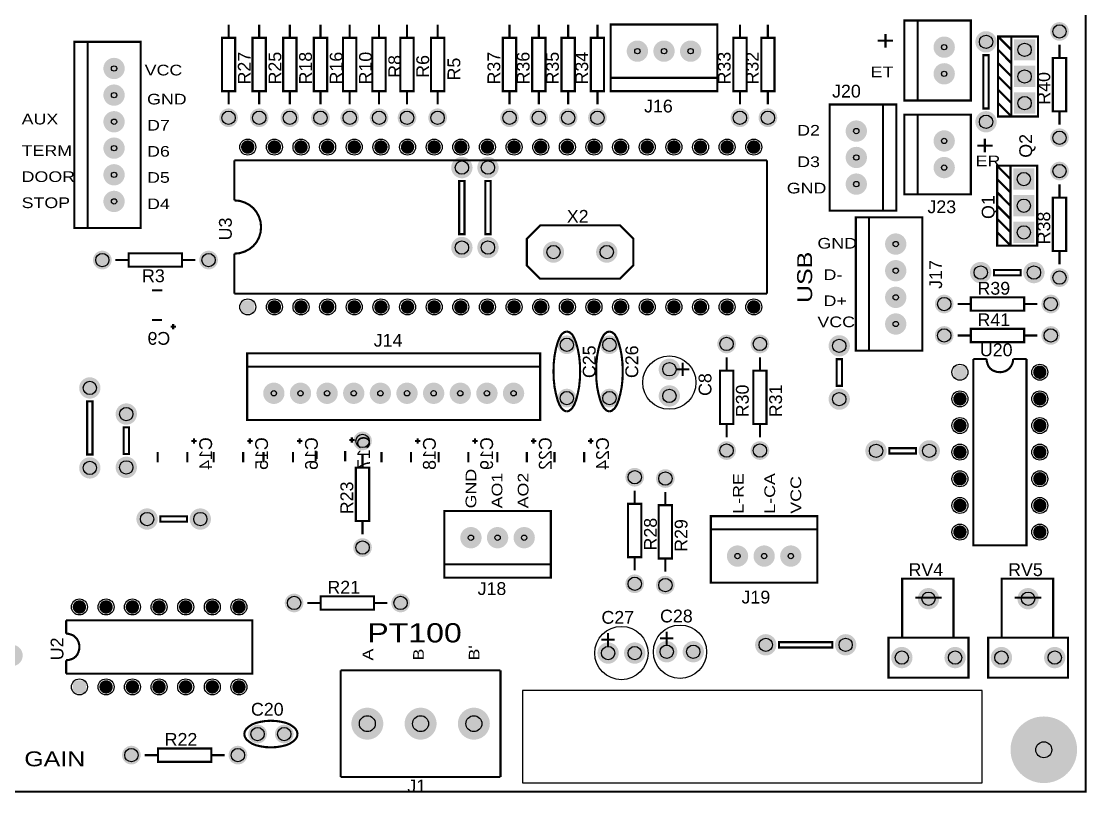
# Model space of a CAD drawing. Extents: x -3.65 to 3.65, y -2.46 to 2.49.
# Drawn here: x -0.345 to 3.655, y -2.462 to 0.433 of the extents above; entities that cross this region are included whole.
import ezdxf

# ---------------------------------------------------------------- set-up
doc = ezdxf.new("R2010")
doc.units = 0
doc.header["$MEASUREMENT"] = 0
doc.layers.add('12632256', color=7, linetype='Continuous')

# ---------------------------------------------------------------- blocks, each defined once
blk = doc.blocks.new('RPAD')
blk.add_trace([(-0.5, -0.5), (-0.5, 0.5), (0.5, -0.5), (0.5, 0.5)])
blk = doc.blocks.new('EPAD')
at = {"const_width": 0.5}
blk.add_lwpolyline([(-0.25, 0, 1), (0.25, 0, 1)], format="xyb", close=True, dxfattribs=at)

msp = doc.modelspace()

# ---------------------------------------------------------------- linework, layer by layer
at = {"const_width": 0.008}
for points in [[(-3.651, -2.458), (3.651, -2.458), (3.651, 2.481), (-3.651, 2.481), (-3.651, -2.458)], [(0.433, 0.421), (0.433, 0.371)], [(0.548, 0.421), (0.548, 0.371)], [(0.663, 0.421), (0.663, 0.371)], [(0.778, 0.421), (0.778, 0.371)], [(0.888, 0.421), (0.888, 0.371)], [(0.998, 0.421), (0.998, 0.371)], [(1.103, 0.421), (1.103, 0.371)], [(1.218, 0.371), (1.218, 0.421)], [(1.488, 0.371), (1.488, 0.421)], [(1.598, 0.371), (1.598, 0.421)], [(1.708, 0.371), (1.708, 0.421)], [(1.818, 0.371), (1.818, 0.421)], [(1.868, 0.171), (2.268, 0.171), (2.268, 0.421), (1.868, 0.421), (1.868, 0.171)], [(2.353, 0.371), (2.353, 0.421)], [(2.458, 0.371), (2.458, 0.421)], [(2.97, 0.136), (3.22, 0.136), (3.22, 0.436), (2.97, 0.436), (2.97, 0.136)], [(3.02, 0.136), (3.02, 0.436)], [(0.408, 0.171), (0.458, 0.171), (0.458, 0.371), (0.408, 0.371), (0.408, 0.171)], [(0.523, 0.171), (0.573, 0.171), (0.573, 0.371), (0.523, 0.371), (0.523, 0.171)], [(0.638, 0.171), (0.688, 0.171), (0.688, 0.371), (0.638, 0.371), (0.638, 0.171)], [(0.753, 0.171), (0.803, 0.171), (0.803, 0.371), (0.753, 0.371), (0.753, 0.171)], [(0.863, 0.171), (0.913, 0.171), (0.913, 0.371), (0.863, 0.371), (0.863, 0.171)], [(0.973, 0.171), (1.023, 0.171), (1.023, 0.371), (0.973, 0.371), (0.973, 0.171)], [(1.078, 0.171), (1.128, 0.171), (1.128, 0.371), (1.078, 0.371), (1.078, 0.171)], [(1.193, 0.171), (1.243, 0.171), (1.243, 0.371), (1.193, 0.371), (1.193, 0.171)], [(1.463, 0.171), (1.513, 0.171), (1.513, 0.371), (1.463, 0.371), (1.463, 0.171)], [(1.573, 0.171), (1.623, 0.171), (1.623, 0.371), (1.573, 0.371), (1.573, 0.171)], [(1.683, 0.171), (1.733, 0.171), (1.733, 0.371), (1.683, 0.371), (1.683, 0.171)], [(1.793, 0.171), (1.843, 0.171), (1.843, 0.371), (1.793, 0.371), (1.793, 0.171)], [(2.328, 0.171), (2.378, 0.171), (2.378, 0.371), (2.328, 0.371), (2.328, 0.171)], [(2.433, 0.171), (2.483, 0.171), (2.483, 0.371), (2.433, 0.371), (2.433, 0.171)], [(3.372, 0.076), (3.472, 0.076), (3.472, 0.376), (3.372, 0.376), (3.372, 0.076), (3.322, 0.076), (3.322, 0.376), (3.372, 0.376)], [(3.372, 0.326), (3.322, 0.376)], [(-0.146, -0.343), (0.103, -0.343), (0.103, 0.356), (-0.146, 0.356), (-0.146, -0.343)], [(-0.096, -0.343), (-0.096, 0.356)], [(3.372, 0.276), (3.322, 0.326)], [(3.553, 0.295), (3.553, 0.345)], [(3.267, 0.106), (3.287, 0.106), (3.287, 0.306), (3.267, 0.306), (3.267, 0.106)], [(3.528, 0.095), (3.578, 0.095), (3.578, 0.295), (3.528, 0.295), (3.528, 0.095)], [(3.372, 0.226), (3.322, 0.276)], [(2.268, 0.221), (1.868, 0.221)], [(3.372, 0.176), (3.322, 0.226)], [(0.433, 0.171), (0.433, 0.121)], [(0.548, 0.171), (0.548, 0.121)], [(0.663, 0.171), (0.663, 0.121)], [(0.778, 0.171), (0.778, 0.121)], [(0.888, 0.171), (0.888, 0.121)], [(0.998, 0.171), (0.998, 0.121)], [(1.103, 0.171), (1.103, 0.121)], [(1.218, 0.121), (1.218, 0.171)], [(1.488, 0.121), (1.488, 0.171)], [(1.598, 0.121), (1.598, 0.171)], [(1.708, 0.121), (1.708, 0.171)], [(1.818, 0.121), (1.818, 0.171)], [(2.353, 0.121), (2.353, 0.171)], [(2.458, 0.121), (2.458, 0.171)], [(3.372, 0.126), (3.322, 0.176)], [(2.69, -0.278), (2.94, -0.278), (2.94, 0.121), (2.69, 0.121), (2.69, -0.278)], [(2.89, 0.121), (2.89, -0.278)], [(3.372, 0.076), (3.322, 0.126)], [(2.97, -0.216), (3.22, -0.216), (3.22, 0.083), (2.97, 0.083), (2.97, -0.216)], [(3.02, -0.216), (3.02, 0.083)], [(3.553, 0.045), (3.553, 0.095)], [(0.455, -0.239), (0.455, -0.089)], [(0.455, -0.089), (2.455, -0.089)], [(2.455, -0.089), (2.455, -0.589)], [(3.369, -0.409), (3.469, -0.409), (3.469, -0.109), (3.369, -0.109), (3.369, -0.409), (3.319, -0.409), (3.319, -0.109), (3.369, -0.109)], [(3.369, -0.159), (3.319, -0.109)], [(3.369, -0.209), (3.319, -0.159)], [(1.299, -0.366), (1.319, -0.366), (1.319, -0.166), (1.299, -0.166), (1.299, -0.366)], [(1.397, -0.366), (1.417, -0.366), (1.417, -0.166), (1.397, -0.166), (1.397, -0.366)], [(3.553, -0.229), (3.553, -0.179)], [(0.555, -0.339), (0.553, -0.319), (0.547, -0.3), (0.538, -0.283), (0.526, -0.268), (0.511, -0.256), (0.494, -0.247), (0.475, -0.241), (0.455, -0.239)], [(3.369, -0.259), (3.319, -0.209)], [(3.528, -0.429), (3.578, -0.429), (3.578, -0.229), (3.528, -0.229), (3.528, -0.429)], [(3.369, -0.309), (3.319, -0.259)], [(2.788, -0.803), (3.038, -0.803), (3.038, -0.303), (2.788, -0.303), (2.788, -0.803)], [(2.838, -0.803), (2.838, -0.303)], [(3.369, -0.359), (3.319, -0.309)], [(0.555, -0.339), (0.553, -0.36), (0.547, -0.379), (0.538, -0.396), (0.526, -0.41), (0.511, -0.422), (0.494, -0.431), (0.475, -0.437), (0.455, -0.439)], [(1.603, -0.333), (1.903, -0.333), (1.953, -0.383), (1.953, -0.483), (1.903, -0.533), (1.603, -0.533), (1.553, -0.483), (1.553, -0.383), (1.603, -0.333)], [(3.369, -0.409), (3.319, -0.359)], [(0.058, -0.488), (0.258, -0.488), (0.258, -0.438), (0.058, -0.438), (0.058, -0.488)], [(0.455, -0.589), (0.455, -0.439)], [(3.553, -0.479), (3.553, -0.429)], [(0.058, -0.463), (0.008, -0.463)], [(0.308, -0.463), (0.258, -0.463)], [(3.307, -0.52), (3.407, -0.52), (3.407, -0.5), (3.307, -0.5), (3.307, -0.52)], [(0.145, -0.577), (0.184, -0.577)], [(0.455, -0.589), (2.455, -0.589)], [(3.22, -0.653), (3.42, -0.653), (3.42, -0.603), (3.22, -0.603), (3.22, -0.653)], [(3.17, -0.628), (3.22, -0.628)], [(3.42, -0.628), (3.47, -0.628)], [(0.145, -0.688), (0.183, -0.688)], [(0.215, -0.713), (0.235, -0.713)], [(0.225, -0.703), (0.225, -0.723)], [(3.22, -0.771), (3.42, -0.771), (3.42, -0.721), (3.22, -0.721), (3.22, -0.771)], [(1.703, -0.731), (1.693, -0.734), (1.683, -0.742), (1.675, -0.756), (1.668, -0.774), (1.662, -0.796), (1.657, -0.822), (1.654, -0.85), (1.653, -0.881)], [(1.703, -0.731), (1.713, -0.734), (1.723, -0.742), (1.731, -0.756), (1.738, -0.774), (1.744, -0.796), (1.749, -0.822), (1.752, -0.85), (1.753, -0.881)], [(1.863, -0.731), (1.853, -0.734), (1.843, -0.742), (1.835, -0.756), (1.828, -0.774), (1.822, -0.796), (1.817, -0.822), (1.814, -0.85), (1.813, -0.881)], [(1.863, -0.731), (1.873, -0.734), (1.883, -0.742), (1.891, -0.756), (1.898, -0.774), (1.904, -0.796), (1.909, -0.822), (1.912, -0.85), (1.913, -0.881)], [(3.17, -0.746), (3.22, -0.746)], [(3.42, -0.746), (3.47, -0.746)], [(0.503, -1.063), (1.603, -1.063), (1.603, -0.813), (0.503, -0.813), (0.503, -1.063)], [(2.303, -0.828), (2.303, -0.878)], [(2.428, -0.828), (2.428, -0.878)], [(2.716, -0.935), (2.736, -0.935), (2.736, -0.835), (2.716, -0.835), (2.716, -0.935)], [(3.229, -0.834), (3.279, -0.834)], [(3.229, -0.834), (3.229, -1.534), (3.429, -1.534), (3.429, -0.834)], [(3.329, -0.884), (3.319, -0.883), (3.309, -0.88), (3.3, -0.876), (3.293, -0.87), (3.287, -0.863), (3.283, -0.854), (3.28, -0.844), (3.279, -0.834)], [(3.329, -0.884), (3.339, -0.883), (3.349, -0.88), (3.357, -0.876), (3.364, -0.87), (3.37, -0.863), (3.375, -0.854), (3.378, -0.844), (3.379, -0.834)], [(3.379, -0.834), (3.429, -0.834)], [(0.503, -0.863), (1.603, -0.863)], [(1.703, -1.031), (1.698, -1.03), (1.693, -1.028), (1.683, -1.019), (1.675, -1.006), (1.668, -0.988), (1.662, -0.965), (1.657, -0.94), (1.654, -0.912), (1.653, -0.881)], [(1.703, -1.031), (1.708, -1.03), (1.713, -1.028), (1.723, -1.019), (1.731, -1.006), (1.738, -0.988), (1.744, -0.965), (1.749, -0.94), (1.752, -0.912), (1.753, -0.881)], [(1.863, -1.031), (1.858, -1.03), (1.853, -1.028), (1.843, -1.019), (1.835, -1.006), (1.828, -0.988), (1.822, -0.965), (1.817, -0.94), (1.814, -0.912), (1.813, -0.881)], [(1.863, -1.031), (1.868, -1.03), (1.873, -1.028), (1.883, -1.019), (1.891, -1.006), (1.898, -0.988), (1.904, -0.965), (1.909, -0.94), (1.912, -0.912), (1.913, -0.881)], [(2.163, -0.873), (2.113, -0.873)], [(2.138, -0.848), (2.138, -0.898)], [(2.278, -1.078), (2.328, -1.078), (2.328, -0.878), (2.278, -0.878), (2.278, -1.078)], [(2.403, -1.078), (2.453, -1.078), (2.453, -0.878), (2.403, -0.878), (2.403, -1.078)], [(-0.098, -1.193), (-0.078, -1.193), (-0.078, -0.993), (-0.098, -0.993), (-0.098, -1.193)], [(2.303, -1.078), (2.303, -1.128)], [(2.428, -1.078), (2.428, -1.128)], [(0.039, -1.191), (0.059, -1.191), (0.059, -1.091), (0.039, -1.091), (0.039, -1.191)], [(0.293, -1.142), (0.313, -1.142)], [(0.303, -1.152), (0.303, -1.132)], [(0.503, -1.142), (0.523, -1.142)], [(0.513, -1.152), (0.513, -1.132)], [(0.69, -1.142), (0.71, -1.142)], [(0.7, -1.152), (0.7, -1.132)], [(0.886, -1.138), (0.906, -1.138)], [(0.896, -1.148), (0.896, -1.128)], [(1.133, -1.142), (1.153, -1.142)], [(1.143, -1.152), (1.143, -1.132)], [(1.348, -1.142), (1.368, -1.142)], [(1.358, -1.152), (1.358, -1.132)], [(1.568, -1.142), (1.588, -1.142)], [(1.578, -1.152), (1.578, -1.132)], [(1.783, -1.142), (1.803, -1.142)], [(1.793, -1.152), (1.793, -1.132)], [(0.167, -1.222), (0.167, -1.183)], [(0.278, -1.222), (0.278, -1.184)], [(0.377, -1.222), (0.377, -1.183)], [(0.488, -1.222), (0.488, -1.184)], [(0.564, -1.222), (0.564, -1.183)], [(0.675, -1.222), (0.675, -1.184)], [(0.76, -1.218), (0.76, -1.179)], [(0.871, -1.218), (0.871, -1.18)], [(0.936, -1.242), (0.936, -1.192)], [(1.007, -1.222), (1.007, -1.183)], [(1.118, -1.222), (1.118, -1.184)], [(1.222, -1.222), (1.222, -1.183)], [(1.333, -1.222), (1.333, -1.184)], [(1.442, -1.222), (1.442, -1.183)], [(1.553, -1.222), (1.553, -1.184)], [(1.657, -1.222), (1.657, -1.183)], [(1.768, -1.222), (1.768, -1.184)], [(2.914, -1.189), (3.014, -1.189), (3.014, -1.169), (2.914, -1.169), (2.914, -1.189)], [(0.911, -1.442), (0.961, -1.442), (0.961, -1.242), (0.911, -1.242), (0.911, -1.442)], [(1.958, -1.328), (1.958, -1.378)], [(2.073, -1.333), (2.073, -1.383)], [(1.933, -1.578), (1.983, -1.578), (1.983, -1.378), (1.933, -1.378), (1.933, -1.578)], [(2.048, -1.583), (2.098, -1.583), (2.098, -1.383), (2.048, -1.383), (2.048, -1.583)], [(0.177, -1.445), (0.277, -1.445), (0.277, -1.425), (0.177, -1.425), (0.177, -1.445)], [(0.936, -1.492), (0.936, -1.442)], [(1.243, -1.655), (1.643, -1.655), (1.643, -1.405), (1.243, -1.405), (1.243, -1.655)], [(2.244, -1.674), (2.644, -1.674), (2.644, -1.424), (2.244, -1.424), (2.244, -1.674)], [(2.244, -1.474), (2.644, -1.474)], [(1.958, -1.578), (1.958, -1.628)], [(2.073, -1.583), (2.073, -1.633)], [(1.643, -1.605), (1.243, -1.605)], [(2.962, -1.88), (3.155, -1.88), (3.155, -1.659), (2.962, -1.659), (2.962, -1.88)], [(3.336, -1.88), (3.529, -1.88), (3.529, -1.659), (3.336, -1.659), (3.336, -1.88)], [(0.729, -1.75), (0.779, -1.75)], [(0.779, -1.775), (0.979, -1.775), (0.979, -1.725), (0.779, -1.725), (0.779, -1.775)], [(0.979, -1.75), (1.029, -1.75)], [(3.011, -1.73), (3.111, -1.73)], [(3.385, -1.73), (3.485, -1.73)], [(-0.177, -1.865), (-0.177, -1.815)], [(-0.177, -2.015), (0.522, -2.015), (0.522, -1.815), (-0.177, -1.815)], [(-0.127, -1.915), (-0.128, -1.905), (-0.131, -1.895), (-0.135, -1.887), (-0.141, -1.88), (-0.148, -1.873), (-0.157, -1.869), (-0.167, -1.866), (-0.177, -1.865)], [(1.858, -1.863), (1.858, -1.913)], [(2.053, -1.883), (2.103, -1.883)], [(2.078, -1.858), (2.078, -1.908)], [(2.911, -2.03), (3.211, -2.03), (3.211, -1.88), (2.911, -1.88), (2.911, -2.03)], [(3.285, -2.03), (3.585, -2.03), (3.585, -1.88), (3.285, -1.88), (3.285, -2.03)], [(-0.127, -1.915), (-0.128, -1.925), (-0.131, -1.935), (-0.135, -1.944), (-0.141, -1.951), (-0.148, -1.957), (-0.157, -1.961), (-0.167, -1.964), (-0.177, -1.965)], [(1.833, -1.888), (1.883, -1.888)], [(2.5, -1.917), (2.7, -1.917), (2.7, -1.897), (2.5, -1.897), (2.5, -1.917)], [(-0.177, -2.015), (-0.177, -1.965)], [(0.854, -2.403), (0.854, -2.003)], [(1.454, -2.003), (0.854, -2.003)], [(1.454, -2.403), (1.454, -2.003)], [(0.492, -2.242), (0.494, -2.232), (0.5, -2.222), (0.509, -2.214), (0.521, -2.206), (0.536, -2.2), (0.553, -2.196), (0.572, -2.193), (0.592, -2.192)], [(0.692, -2.242), (0.69, -2.232), (0.684, -2.222), (0.675, -2.214), (0.663, -2.206), (0.648, -2.2), (0.631, -2.196), (0.612, -2.193), (0.592, -2.192)], [(0.492, -2.242), (0.494, -2.252), (0.5, -2.262), (0.509, -2.27), (0.521, -2.278), (0.536, -2.284), (0.553, -2.288), (0.572, -2.291), (0.592, -2.292)], [(0.692, -2.242), (0.69, -2.252), (0.684, -2.262), (0.675, -2.27), (0.663, -2.278), (0.648, -2.284), (0.631, -2.288), (0.612, -2.291), (0.592, -2.292)], [(0.118, -2.321), (0.168, -2.321)], [(0.168, -2.346), (0.368, -2.346), (0.368, -2.296), (0.168, -2.296), (0.168, -2.346)], [(0.368, -2.321), (0.418, -2.321)], [(0.854, -2.403), (1.454, -2.403)]]:
    msp.add_lwpolyline(points, dxfattribs=at)
msp.add_lwpolyline([(1.536, -2.425), (3.263, -2.425), (3.263, -2.079), (1.536, -2.079), (1.536, -2.425)])
for centre, radius in [((3.553, 0.395), 0.025), ((3.277, 0.356), 0.025), ((1.968, 0.321), 0.01), ((2.068, 0.321), 0.01), ((2.168, 0.321), 0.01), ((3.12, 0.336), 0.01), ((3.422, 0.326), 0.025), ((0.003, 0.256), 0.01), ((3.12, 0.236), 0.01), ((3.422, 0.226), 0.025), ((0.003, 0.156), 0.01), ((3.422, 0.126), 0.025), ((0.433, 0.071), 0.025), ((0.548, 0.071), 0.025), ((0.663, 0.071), 0.025), ((0.778, 0.071), 0.025), ((0.888, 0.071), 0.025), ((0.998, 0.071), 0.025), ((1.103, 0.071), 0.025), ((1.218, 0.071), 0.025), ((1.488, 0.071), 0.025), ((1.598, 0.071), 0.025), ((1.708, 0.071), 0.025), ((1.818, 0.071), 0.025), ((2.353, 0.071), 0.025), ((2.458, 0.071), 0.025), ((3.277, 0.056), 0.025), ((0.003, 0.056), 0.01), ((2.79, 0.021), 0.01), ((3.553, -0.004), 0.025), ((0.003, -0.043), 0.01), ((0.505, -0.039), 0.03), ((0.605, -0.039), 0.03), ((0.705, -0.039), 0.03), ((0.805, -0.039), 0.03), ((0.905, -0.039), 0.03), ((1.005, -0.039), 0.03), ((1.105, -0.039), 0.03), ((1.205, -0.039), 0.03), ((1.305, -0.039), 0.03), ((1.405, -0.039), 0.03), ((1.505, -0.039), 0.03), ((1.605, -0.039), 0.03), ((1.705, -0.039), 0.03), ((1.805, -0.039), 0.03), ((1.905, -0.039), 0.03), ((2.005, -0.039), 0.03), ((2.105, -0.039), 0.03), ((2.205, -0.039), 0.03), ((2.305, -0.039), 0.03), ((2.405, -0.039), 0.03), ((3.12, -0.016), 0.01), ((2.79, -0.078), 0.01), ((1.309, -0.116), 0.025), ((1.407, -0.116), 0.025), ((3.12, -0.116), 0.01), ((3.553, -0.129), 0.025), ((0.003, -0.143), 0.01), ((3.419, -0.159), 0.025), ((2.79, -0.178), 0.01), ((0.003, -0.243), 0.01), ((3.419, -0.259), 0.025), ((3.419, -0.359), 0.025), ((1.309, -0.416), 0.025), ((1.407, -0.416), 0.025), ((2.938, -0.403), 0.01), ((-0.041, -0.463), 0.025), ((0.358, -0.463), 0.025), ((1.653, -0.433), 0.025), ((1.853, -0.433), 0.025), ((2.938, -0.503), 0.01), ((3.257, -0.51), 0.025), ((3.457, -0.51), 0.025), ((3.553, -0.529), 0.025), ((2.938, -0.603), 0.01), ((0.505, -0.639), 0.03), ((0.605, -0.639), 0.03), ((0.705, -0.639), 0.03), ((0.805, -0.639), 0.03), ((0.905, -0.639), 0.03), ((1.005, -0.639), 0.03), ((1.105, -0.639), 0.03), ((1.205, -0.639), 0.03), ((1.305, -0.639), 0.03), ((1.405, -0.639), 0.03), ((1.505, -0.639), 0.03), ((1.605, -0.639), 0.03), ((1.705, -0.639), 0.03), ((1.805, -0.639), 0.03), ((1.905, -0.639), 0.03), ((2.005, -0.639), 0.03), ((2.105, -0.639), 0.03), ((2.205, -0.639), 0.03), ((2.305, -0.639), 0.03), ((2.405, -0.639), 0.03), ((3.12, -0.628), 0.025), ((3.52, -0.628), 0.025), ((2.938, -0.703), 0.01), ((1.703, -0.781), 0.025), ((1.863, -0.781), 0.025), ((2.303, -0.778), 0.025), ((2.428, -0.778), 0.025), ((2.726, -0.785), 0.025), ((3.12, -0.746), 0.025), ((3.52, -0.746), 0.025), ((2.088, -0.873), 0.025), ((3.179, -0.884), 0.03), ((3.479, -0.884), 0.03), ((-0.088, -0.943), 0.025), ((0.603, -0.963), 0.01), ((0.703, -0.963), 0.01), ((0.803, -0.963), 0.01), ((0.903, -0.963), 0.01), ((1.003, -0.963), 0.01), ((1.103, -0.963), 0.01), ((1.203, -0.963), 0.01), ((1.303, -0.963), 0.01), ((1.403, -0.963), 0.01), ((1.503, -0.963), 0.01), ((1.703, -0.981), 0.025), ((1.863, -0.981), 0.025), ((2.088, -0.973), 0.025), ((2.726, -0.985), 0.025), ((3.179, -0.984), 0.03), ((3.479, -0.984), 0.03), ((0.049, -1.041), 0.025), ((3.179, -1.084), 0.03), ((3.479, -1.084), 0.03), ((0.936, -1.142), 0.025), ((2.303, -1.178), 0.025), ((2.428, -1.178), 0.025), ((2.864, -1.179), 0.025), ((3.064, -1.179), 0.025), ((3.179, -1.184), 0.03), ((3.479, -1.184), 0.03), ((-0.088, -1.243), 0.025), ((0.049, -1.241), 0.025), ((1.958, -1.278), 0.025), ((2.073, -1.283), 0.025), ((3.179, -1.284), 0.03), ((3.479, -1.284), 0.03), ((3.179, -1.384), 0.03), ((3.479, -1.384), 0.03), ((0.127, -1.435), 0.025), ((0.327, -1.435), 0.025), ((3.179, -1.484), 0.03), ((3.479, -1.484), 0.03), ((0.936, -1.542), 0.025), ((1.343, -1.505), 0.01), ((1.443, -1.505), 0.01), ((1.543, -1.505), 0.01), ((2.344, -1.574), 0.01), ((2.444, -1.574), 0.01), ((2.544, -1.574), 0.01), ((1.958, -1.678), 0.025), ((2.073, -1.683), 0.025), ((3.061, -1.734), 0.025), ((3.435, -1.734), 0.025), ((-0.127, -1.765), 0.03), ((-0.027, -1.765), 0.03), ((0.072, -1.765), 0.03), ((0.172, -1.765), 0.03), ((0.272, -1.765), 0.03), ((0.372, -1.765), 0.03), ((0.472, -1.765), 0.03), ((0.679, -1.75), 0.025), ((1.079, -1.75), 0.025), ((1.858, -1.938), 0.025), ((1.958, -1.938), 0.025), ((2.078, -1.933), 0.025), ((2.178, -1.933), 0.025), ((2.45, -1.907), 0.025), ((2.75, -1.907), 0.025), ((2.961, -1.955), 0.025), ((3.161, -1.955), 0.025), ((3.335, -1.955), 0.025), ((3.535, -1.955), 0.025), ((-0.127, -2.065), 0.03), ((-0.027, -2.065), 0.03), ((0.072, -2.065), 0.03), ((0.172, -2.065), 0.03), ((0.272, -2.065), 0.03), ((0.372, -2.065), 0.03), ((0.472, -2.065), 0.03), ((0.954, -2.203), 0.03), ((1.154, -2.203), 0.03), ((1.354, -2.203), 0.03), ((0.542, -2.242), 0.025), ((0.642, -2.242), 0.025), ((3.494, -2.301), 0.03), ((0.068, -2.321), 0.025), ((0.468, -2.321), 0.025)]:
    msp.add_circle(centre, radius)
at = {"layer": '12632256'}
for centre in [(2.088, -0.923), (1.908, -1.938), (2.128, -1.933)]:
    msp.add_circle(centre, 0.1, dxfattribs=at)

# ---------------------------------------------------------------- block references
for name, p, xscale, yscale in [('EPAD', (3.553, 0.395), 0.07, 0.07), ('EPAD', (1.968, 0.321), 0.08, 0.08), ('EPAD', (2.068, 0.321), 0.08, 0.08), ('EPAD', (2.168, 0.321), 0.08, 0.08), ('EPAD', (3.12, 0.336), 0.08, 0.08), ('EPAD', (3.277, 0.356), 0.08, 0.08), ('EPAD', (0.003, 0.256), 0.08, 0.08), ('EPAD', (3.12, 0.236), 0.08, 0.08), ('EPAD', (0.003, 0.156), 0.08, 0.08), ('EPAD', (0.003, 0.056), 0.08, 0.08), ('EPAD', (0.433, 0.071), 0.07, 0.07), ('EPAD', (0.548, 0.071), 0.07, 0.07), ('EPAD', (0.663, 0.071), 0.07, 0.07), ('EPAD', (0.778, 0.071), 0.07, 0.07), ('EPAD', (0.888, 0.071), 0.07, 0.07), ('EPAD', (0.998, 0.071), 0.07, 0.07), ('EPAD', (1.103, 0.071), 0.07, 0.07), ('EPAD', (1.218, 0.071), 0.07, 0.07), ('EPAD', (1.488, 0.071), 0.07, 0.07), ('EPAD', (1.598, 0.071), 0.07, 0.07), ('EPAD', (1.708, 0.071), 0.07, 0.07), ('EPAD', (1.818, 0.071), 0.07, 0.07), ('EPAD', (2.353, 0.071), 0.07, 0.07), ('EPAD', (2.458, 0.071), 0.07, 0.07), ('EPAD', (3.277, 0.056), 0.08, 0.08), ('EPAD', (2.79, 0.021), 0.08, 0.08), ('EPAD', (3.12, -0.016), 0.08, 0.08), ('EPAD', (3.553, -0.004), 0.07, 0.07), ('EPAD', (0.003, -0.043), 0.08, 0.08), ('EPAD', (0.505, -0.039), 0.05, 0.05), ('EPAD', (0.605, -0.039), 0.05, 0.05), ('EPAD', (0.705, -0.039), 0.05, 0.05), ('EPAD', (0.805, -0.039), 0.05, 0.05), ('EPAD', (0.905, -0.039), 0.05, 0.05), ('EPAD', (1.005, -0.039), 0.05, 0.05), ('EPAD', (1.105, -0.039), 0.05, 0.05), ('EPAD', (1.205, -0.039), 0.05, 0.05), ('EPAD', (1.305, -0.039), 0.05, 0.05), ('EPAD', (1.405, -0.039), 0.05, 0.05), ('EPAD', (1.505, -0.039), 0.05, 0.05), ('EPAD', (1.605, -0.039), 0.05, 0.05), ('EPAD', (1.705, -0.039), 0.05, 0.05), ('EPAD', (1.805, -0.039), 0.05, 0.05), ('EPAD', (1.905, -0.039), 0.05, 0.05), ('EPAD', (2.005, -0.039), 0.05, 0.05), ('EPAD', (2.105, -0.039), 0.05, 0.05), ('EPAD', (2.205, -0.039), 0.05, 0.05), ('EPAD', (2.305, -0.039), 0.05, 0.05), ('EPAD', (2.405, -0.039), 0.05, 0.05), ('EPAD', (2.79, -0.078), 0.08, 0.08), ('EPAD', (1.309, -0.116), 0.08, 0.08), ('EPAD', (1.407, -0.116), 0.08, 0.08), ('EPAD', (3.12, -0.116), 0.08, 0.08), ('EPAD', (0.003, -0.143), 0.08, 0.08), ('EPAD', (3.553, -0.129), 0.07, 0.07), ('EPAD', (2.79, -0.178), 0.08, 0.08), ('EPAD', (0.003, -0.243), 0.08, 0.08), ('EPAD', (1.309, -0.416), 0.08, 0.08), ('EPAD', (1.407, -0.416), 0.08, 0.08), ('EPAD', (1.653, -0.433), 0.08, 0.08), ('EPAD', (1.853, -0.433), 0.08, 0.08), ('EPAD', (2.938, -0.403), 0.08, 0.08), ('EPAD', (-0.041, -0.463), 0.07, 0.07), ('EPAD', (0.358, -0.463), 0.07, 0.07), ('EPAD', (2.938, -0.503), 0.08, 0.08), ('EPAD', (3.257, -0.51), 0.08, 0.08), ('EPAD', (3.457, -0.51), 0.08, 0.08), ('EPAD', (3.553, -0.529), 0.07, 0.07), ('EPAD', (2.938, -0.603), 0.08, 0.08), ('EPAD', (3.12, -0.628), 0.07, 0.07), ('EPAD', (3.52, -0.628), 0.07, 0.07), ('RPAD', (0.505, -0.639), 0.05, 0.05), ('EPAD', (0.605, -0.639), 0.05, 0.05), ('EPAD', (0.705, -0.639), 0.05, 0.05), ('EPAD', (0.805, -0.639), 0.05, 0.05), ('EPAD', (0.905, -0.639), 0.05, 0.05), ('EPAD', (1.005, -0.639), 0.05, 0.05), ('EPAD', (1.105, -0.639), 0.05, 0.05), ('EPAD', (1.205, -0.639), 0.05, 0.05), ('EPAD', (1.305, -0.639), 0.05, 0.05), ('EPAD', (1.405, -0.639), 0.05, 0.05), ('EPAD', (1.505, -0.639), 0.05, 0.05), ('EPAD', (1.605, -0.639), 0.05, 0.05), ('EPAD', (1.705, -0.639), 0.05, 0.05), ('EPAD', (1.805, -0.639), 0.05, 0.05), ('EPAD', (1.905, -0.639), 0.05, 0.05), ('EPAD', (2.005, -0.639), 0.05, 0.05), ('EPAD', (2.105, -0.639), 0.05, 0.05), ('EPAD', (2.205, -0.639), 0.05, 0.05), ('EPAD', (2.305, -0.639), 0.05, 0.05), ('EPAD', (2.405, -0.639), 0.05, 0.05), ('EPAD', (2.938, -0.703), 0.08, 0.08), ('EPAD', (3.12, -0.746), 0.07, 0.07), ('EPAD', (3.52, -0.746), 0.07, 0.07), ('EPAD', (1.703, -0.781), 0.07, 0.07), ('EPAD', (1.863, -0.781), 0.07, 0.07), ('EPAD', (2.303, -0.778), 0.07, 0.07), ('EPAD', (2.428, -0.778), 0.07, 0.07), ('EPAD', (2.726, -0.785), 0.08, 0.08), ('EPAD', (2.088, -0.873), 0.08, 0.08), ('EPAD', (3.479, -0.884), 0.05, 0.05), ('EPAD', (-0.088, -0.943), 0.08, 0.08), ('EPAD', (0.603, -0.963), 0.08, 0.08), ('EPAD', (0.703, -0.963), 0.08, 0.08), ('EPAD', (0.803, -0.963), 0.08, 0.08), ('EPAD', (0.903, -0.963), 0.08, 0.08), ('EPAD', (1.003, -0.963), 0.08, 0.08), ('EPAD', (1.103, -0.963), 0.08, 0.08), ('EPAD', (1.203, -0.963), 0.08, 0.08), ('EPAD', (1.303, -0.963), 0.08, 0.08), ('EPAD', (1.403, -0.963), 0.08, 0.08), ('EPAD', (1.503, -0.963), 0.08, 0.08), ('EPAD', (1.703, -0.981), 0.07, 0.07), ('EPAD', (1.863, -0.981), 0.07, 0.07), ('EPAD', (2.088, -0.973), 0.08, 0.08), ('EPAD', (2.726, -0.985), 0.08, 0.08), ('EPAD', (3.179, -0.984), 0.05, 0.05), ('EPAD', (3.479, -0.984), 0.05, 0.05), ('EPAD', (0.049, -1.041), 0.08, 0.08), ('EPAD', (3.179, -1.084), 0.05, 0.05), ('EPAD', (3.479, -1.084), 0.05, 0.05), ('EPAD', (0.936, -1.142), 0.07, 0.07), ('EPAD', (2.303, -1.178), 0.07, 0.07), ('EPAD', (2.428, -1.178), 0.07, 0.07), ('EPAD', (2.864, -1.179), 0.08, 0.08), ('EPAD', (3.064, -1.179), 0.08, 0.08), ('EPAD', (3.179, -1.184), 0.05, 0.05), ('EPAD', (3.479, -1.184), 0.05, 0.05), ('EPAD', (-0.088, -1.243), 0.08, 0.08), ('EPAD', (0.049, -1.241), 0.08, 0.08), ('EPAD', (1.958, -1.278), 0.07, 0.07), ('EPAD', (2.073, -1.283), 0.07, 0.07), ('EPAD', (3.179, -1.284), 0.05, 0.05), ('EPAD', (3.479, -1.284), 0.05, 0.05), ('EPAD', (3.179, -1.384), 0.05, 0.05), ('EPAD', (3.479, -1.384), 0.05, 0.05), ('EPAD', (0.127, -1.435), 0.08, 0.08), ('EPAD', (0.327, -1.435), 0.08, 0.08), ('EPAD', (1.343, -1.505), 0.08, 0.08), ('EPAD', (1.443, -1.505), 0.08, 0.08), ('EPAD', (1.543, -1.505), 0.08, 0.08), ('EPAD', (3.179, -1.484), 0.05, 0.05), ('EPAD', (3.479, -1.484), 0.05, 0.05), ('EPAD', (0.936, -1.542), 0.07, 0.07), ('EPAD', (2.344, -1.574), 0.08, 0.08), ('EPAD', (2.444, -1.574), 0.08, 0.08), ('EPAD', (2.544, -1.574), 0.08, 0.08), ('EPAD', (1.958, -1.678), 0.07, 0.07), ('EPAD', (2.073, -1.683), 0.07, 0.07), ('EPAD', (0.679, -1.75), 0.07, 0.07), ('EPAD', (1.079, -1.75), 0.07, 0.07), ('EPAD', (3.061, -1.734), 0.08, 0.08), ('EPAD', (3.435, -1.734), 0.08, 0.08), ('EPAD', (-0.127, -1.765), 0.05, 0.05), ('EPAD', (-0.027, -1.765), 0.05, 0.05), ('EPAD', (0.072, -1.765), 0.05, 0.05), ('EPAD', (0.172, -1.765), 0.05, 0.05), ('EPAD', (0.272, -1.765), 0.05, 0.05), ('EPAD', (0.372, -1.765), 0.05, 0.05), ('EPAD', (0.472, -1.765), 0.05, 0.05), ('EPAD', (2.45, -1.907), 0.08, 0.08), ('EPAD', (2.75, -1.907), 0.08, 0.08), ('EPAD', (-0.38, -1.947), 0.08, 0.08), ('EPAD', (1.858, -1.938), 0.08, 0.08), ('EPAD', (1.958, -1.938), 0.08, 0.08), ('EPAD', (2.078, -1.933), 0.08, 0.08), ('EPAD', (2.178, -1.933), 0.08, 0.08), ('EPAD', (2.961, -1.955), 0.08, 0.08), ('EPAD', (3.161, -1.955), 0.08, 0.08), ('EPAD', (3.335, -1.955), 0.08, 0.08), ('EPAD', (3.535, -1.955), 0.08, 0.08), ('RPAD', (-0.127, -2.065), 0.05, 0.05), ('EPAD', (-0.027, -2.065), 0.05, 0.05), ('EPAD', (0.072, -2.065), 0.05, 0.05), ('EPAD', (0.172, -2.065), 0.05, 0.05), ('EPAD', (0.272, -2.065), 0.05, 0.05), ('EPAD', (0.372, -2.065), 0.05, 0.05), ('EPAD', (0.472, -2.065), 0.05, 0.05), ('EPAD', (0.954, -2.203), 0.12, 0.12), ('EPAD', (1.154, -2.203), 0.12, 0.12), ('EPAD', (1.354, -2.203), 0.12, 0.12), ('EPAD', (3.494, -2.301), 0.25, 0.25), ('EPAD', (0.542, -2.242), 0.07, 0.07), ('EPAD', (0.642, -2.242), 0.07, 0.07), ('EPAD', (0.068, -2.321), 0.07, 0.07), ('EPAD', (0.468, -2.321), 0.07, 0.07)]:
    msp.add_blockref(name, p, dxfattribs=dict(xscale=xscale, yscale=yscale))
for p, xscale, yscale, rotation in [((3.422, 0.326), 0.08, 0.08, 90), ((3.422, 0.226), 0.08, 0.08, 90), ((3.422, 0.126), 0.08, 0.08, 90), ((3.419, -0.159), 0.08, 0.08, 90), ((3.419, -0.259), 0.08, 0.08, 90), ((3.419, -0.359), 0.08, 0.08, 90), ((3.179, -0.884), 0.05, 0.05, 270)]:
    msp.add_blockref('RPAD', p, dxfattribs=dict(xscale=xscale, yscale=yscale, rotation=rotation))

# ---------------------------------------------------------------- texts
for s, height, width, p in [('+', 0.072, 1.25, (2.864, 0.325)), ('VCC', 0.04, 1.25, (0.118, 0.23)), ('ET', 0.04, 1.25, (2.844, 0.223)), ('GND', 0.04, 1.25, (0.127, 0.121)), ('J20', 0.048, 1.041667, (2.699, 0.147)), ('J16', 0.048, 1.041667, (1.993, 0.091)), ('AUX', 0.04, 1.25, (-0.344, 0.046)), ('D7', 0.04, 1.25, (0.127, 0.023)), ('D2', 0.04, 1.25, (2.568, 0.004)), ('TERM', 0.04, 1.25, (-0.344, -0.072)), ('D6', 0.04, 1.25, (0.127, -0.075)), ('+', 0.072, 1.25, (3.238, -0.068)), ('D3', 0.04, 1.25, (2.568, -0.114)), ('ER', 0.04, 1.25, (3.238, -0.111)), ('DOOR', 0.04, 1.25, (-0.344, -0.17)), ('D5', 0.04, 1.25, (0.127, -0.173)), ('GND', 0.04, 1.25, (2.529, -0.213)), ('STOP', 0.04, 1.25, (-0.344, -0.268)), ('D4', 0.04, 1.25, (0.127, -0.272)), ('J23', 0.048, 1.041667, (3.057, -0.287)), ('X2', 0.048, 1.041667, (1.703, -0.323)), ('GND', 0.04, 1.25, (2.644, -0.42)), ('R3', 0.048, 1.041667, (0.108, -0.546)), ('D-', 0.04, 1.25, (2.667, -0.538)), ('R39', 0.048, 1.041667, (3.245, -0.593)), ('D+', 0.04, 1.25, (2.667, -0.636)), ('VCC', 0.04, 1.25, (2.644, -0.715)), ('R41', 0.048, 1.041667, (3.245, -0.711)), ('J14', 0.048, 1.041667, (0.978, -0.788)), ('U20', 0.048, 1.041667, (3.254, -0.824)), ('RV4', 0.048, 1.041667, (2.986, -1.649)), ('RV5', 0.048, 1.041667, (3.36, -1.649)), ('R21', 0.048, 1.041667, (0.804, -1.715)), ('J18', 0.048, 1.041667, (1.368, -1.72)), ('J19', 0.048, 1.041667, (2.359, -1.752)), ('C27', 0.048, 1.041667, (1.833, -1.828)), ('C28', 0.048, 1.041667, (2.053, -1.823)), ('PT100', 0.072, 1.25, (0.954, -1.898)), ('C20', 0.048, 1.041667, (0.517, -2.173)), ('R22', 0.048, 1.041667, (0.193, -2.286)), ('GAIN', 0.056, 1.25, (-0.334, -2.363)), ('J1', 0.048, 1.041667, (1.104, -2.461))]:
    msp.add_text(s, height=height, dxfattribs=dict(at, width=width)).set_placement(p)
for s, height, width, p in [('R27', 0.048, 1.041667, (0.516, 0.196)), ('R25', 0.048, 1.041667, (0.631, 0.196)), ('R18', 0.048, 1.041667, (0.746, 0.196)), ('R16', 0.048, 1.041667, (0.861, 0.196)), ('R10', 0.048, 1.041667, (0.971, 0.196)), ('R8', 0.048, 1.041667, (1.081, 0.221)), ('R6', 0.048, 1.041667, (1.186, 0.221)), ('R5', 0.048, 1.041667, (1.303, 0.211)), ('R37', 0.048, 1.041667, (1.453, 0.196)), ('R36', 0.048, 1.041667, (1.563, 0.196)), ('R35', 0.048, 1.041667, (1.673, 0.196)), ('R34', 0.048, 1.041667, (1.783, 0.196)), ('R33', 0.048, 1.041667, (2.318, 0.196)), ('R32', 0.048, 1.041667, (2.423, 0.196)), ('R40', 0.048, 1.041667, (3.518, 0.12)), ('Q2', 0.048, 1.041667, (3.45, -0.079)), ('Q1', 0.048, 1.041667, (3.309, -0.309)), ('U3', 0.048, 1.041667, (0.445, -0.389)), ('R38', 0.048, 1.041667, (3.518, -0.404)), ('USB', 0.056, 1.25, (2.624, -0.624)), ('J17', 0.048, 1.041667, (3.112, -0.571)), ('C25', 0.048, 1.041667, (1.811, -0.906)), ('C26', 0.048, 1.041667, (1.971, -0.906)), ('C8', 0.048, 1.041667, (2.246, -0.973)), ('R30', 0.048, 1.041667, (2.386, -1.053)), ('R31', 0.048, 1.041667, (2.511, -1.053)), ('GND', 0.04, 1.25, (1.363, -1.395)), ('AO1', 0.04, 1.25, (1.461, -1.395)), ('AO2', 0.04, 1.25, (1.559, -1.395)), ('L-RE', 0.04, 1.25, (2.367, -1.415)), ('L-CA', 0.04, 1.25, (2.485, -1.415)), ('VCC', 0.04, 1.25, (2.583, -1.415)), ('R23', 0.048, 1.041667, (0.901, -1.417)), ('R28', 0.048, 1.041667, (2.041, -1.553)), ('R29', 0.048, 1.041667, (2.156, -1.558)), ('U2', 0.048, 1.041667, (-0.187, -1.965)), ("B'", 0.04, 1.25, (1.375, -1.966)), ('A', 0.04, 1.25, (0.976, -1.966)), ('B', 0.04, 1.25, (1.166, -1.966))]:
    msp.add_text(s, height=height, rotation=90, dxfattribs=dict(at, width=width)).set_placement(p)
at = {"layer": '12632256', "text_generation_flag": 2, "width": 1.041667}
msp.add_text('C9', height=0.048, dxfattribs=at).set_placement((0.214, -0.781))
for s, p in [('C14', (0.371, -1.128)), ('C15', (0.581, -1.128)), ('C16', (0.768, -1.128)), ('C17', (0.964, -1.124)), ('C18', (1.211, -1.128)), ('C19', (1.426, -1.128)), ('C22', (1.646, -1.128)), ('C24', (1.861, -1.128))]:
    msp.add_text(s, height=0.048, rotation=90, dxfattribs=at).set_placement(p)

doc.saveas('drawing.dxf')
